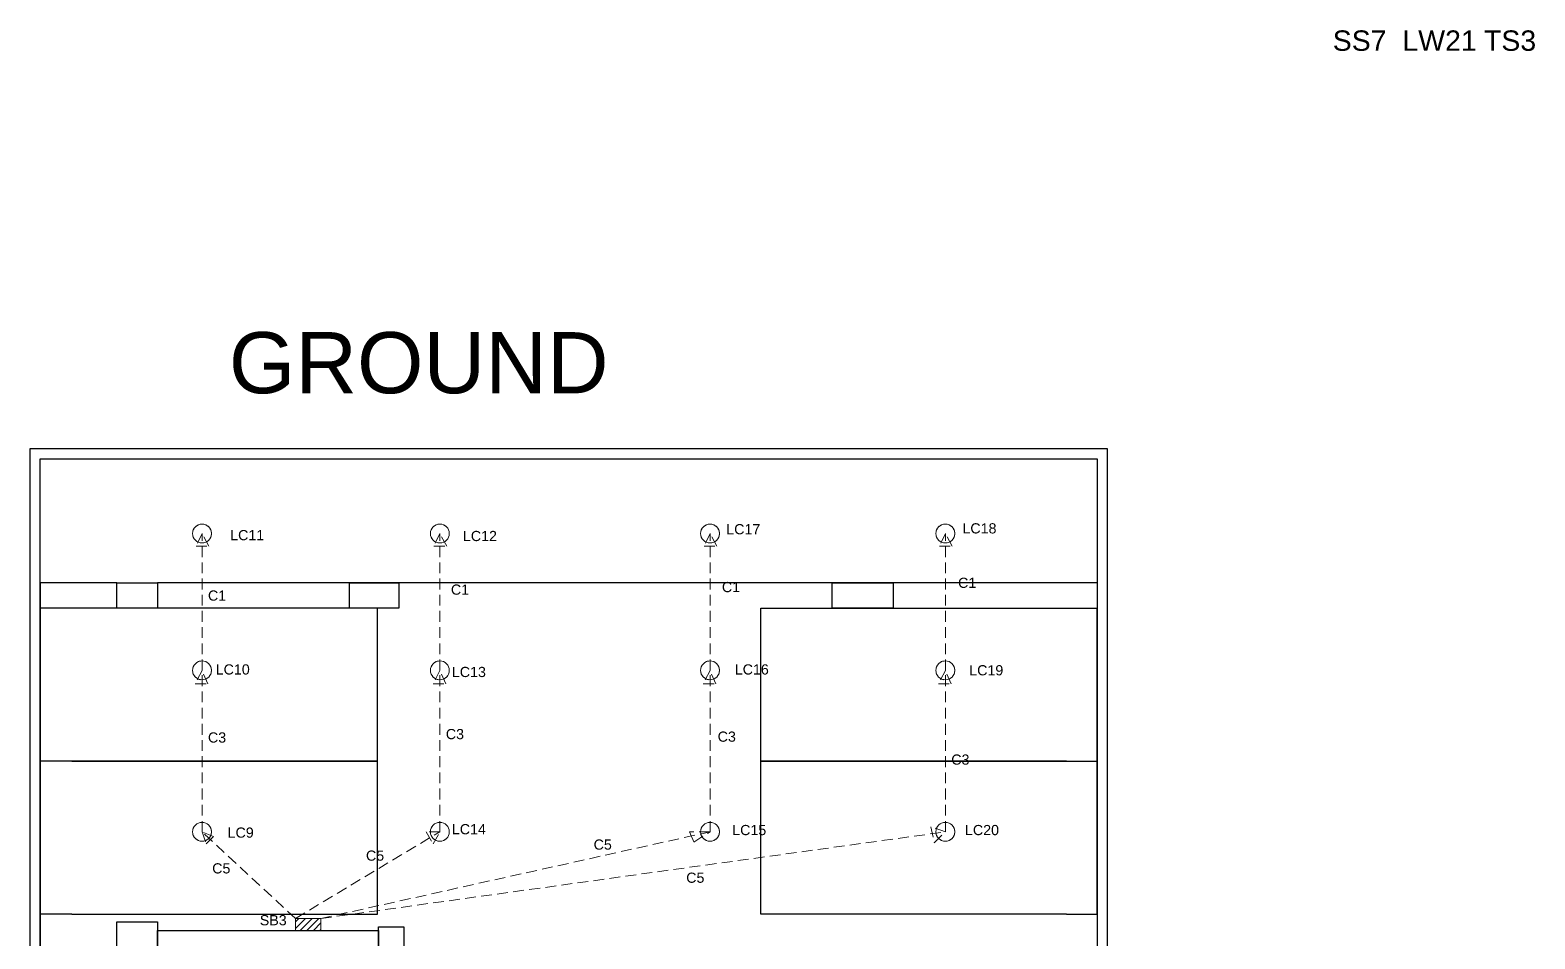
# Model space of a CAD drawing. Header units: inches. Extents: x 854 to 9021, y 140 to 10575.
# Drawn here: x 1140 to 2026, y 2426 to 2960 of the extents above; entities that cross this region are included whole.
import ezdxf

# ---------------------------------------------------------------- set-up
doc = ezdxf.new("R2010")
doc.units = ezdxf.units.IN
doc.header["$MEASUREMENT"] = 0
doc.linetypes.add('DASHED2', pattern=[9.525, 6.35, -3.175])
for name, color, linetype, lineweight in [('1.Boundary & Pillar', 10, 'Continuous', 30), ('2.Parking Lines', 250, 'Continuous', 30), ('5.Fittings & Fixtures', 4, 'Continuous', 15), ('5.Fittings and Fixtures - Labels', 4, 'Continuous', 15), ('5.Switchboards', 210, 'Continuous', 9), ('5.Switchboards - Labels', 210, 'Continuous', 9), ('6.Circuits', 250, 'Continuous', 15), ('6.Text', 255, 'Continuous', 15), ('7.(Hidden) Board to Fixtures', 3, 'DASHED2', 20)]:
    doc.layers.add(name, color=color, linetype=linetype, lineweight=lineweight)
doc.layers.add('2.Walls - Stairwell', color=250, linetype='Continuous')
doc.styles.add('Text 1', font='arial.ttf', dxfattribs={"height": 6})

# ---------------------------------------------------------------- blocks, each defined once
blk = doc.blocks.new('col')
at = {"layer": '1.Boundary & Pillar', "linetype": 'Continuous'}
for points in [[(-433, 678), (-433, 663), (-457, 663), (-457, 678)], [(-291, 678), (-291, 663), (-320, 663), (-320, 678)], [(0, 678), (0, 663), (-36, 663), (-36, 678)], [(-433, 478.5), (-433, 463.5), (-457, 463.5), (-457, 478.5)], [(-303, 475.5), (-288, 475.5), (-288, 439.6), (-303, 439.6)], [(0, 451.6), (0, 436.6), (-36, 436.6), (-36, 451.6)], [(-433, 331.19), (-433, 316.19), (-457, 316.19), (-457, 331.19)], [(-288, 307.19), (-303, 307.19), (-303, 331.19), (-288, 331.19)], [(-433, 255.5), (-433, 240.5), (-457, 240.5), (-457, 255.5)], [(-288, 255.5), (-288, 240.5), (-317, 240.5), (-317, 255.5)], [(0, 210.75), (0, 195.75), (-36, 195.75), (-36, 210.75)], [(-433, 15), (-433, 0), (-457, 0), (-457, 15)], [(-288, 15), (-288, 0), (-317, 0), (-317, 15)], [(0, 15), (0, 0), (-36, 0), (-36, 15)]]:
    blk.add_lwpolyline(points, close=True, dxfattribs=at)
blk = doc.blocks.new('Light_CeilingK')
at = {"layer": '5.Fittings & Fixtures'}
blk.add_circle((0, 0), 5.55, dxfattribs=at)
blk = doc.blocks.new('Switchboard')
at = {"layer": '5.Switchboards'}
h = blk.add_hatch(dxfattribs=at)
h.set_pattern_fill('ANSI31', color=256, scale=22)
h.paths.add_polyline_path([(2518, 710), (2518, 717), (2503, 717), (2503, 710)])
blk.add_lwpolyline([(2503, 717), (2518, 717), (2518, 710), (2503, 710)], close=True, dxfattribs=at)

msp = doc.modelspace()

# ---------------------------------------------------------------- linework, layer by layer
at = {"layer": '1.Boundary & Pillar', "linetype": 'Continuous'}
msp.add_lwpolyline([(1139.9966, 1681.0001), (1139.8166, 2714.0001), (1773.81388, 2714.0001), (1773.81388, 1681.0001)], dxfattribs=at)
msp.add_lwpolyline([(1145.8166, 2708.0001), (1767.81388, 2708.0001), (1767.81388, 1681.0001), (1145.8166, 1681.0001)], close=True, dxfattribs=at)
at = {"layer": '2.Parking Lines'}
for p, q in [((1164.31388, 2620.0001), (1145.8166, 2620.0001)), ((1749.81388, 2620.0001), (1767.81388, 2620.0001)), ((1767.81388, 2440.0001), (1767.81388, 2620.0001)), ((1164.31388, 2530.0001), (1145.8166, 2530.0001)), ((1749.81388, 2530.0001), (1767.81388, 2530.0001)), ((1164.31388, 2440.0001), (1145.8166, 2440.0001)), ((1749.81388, 2440.0001), (1767.81388, 2440.0001))]:
    msp.add_line(p, q, dxfattribs=at)
for points in [[(1190.81388, 2635.0001), (1145.8166, 2635.0001), (1145.8166, 2420.50556), (1190.81388, 2420.50556)], [(1767.81388, 2635.0001), (1214.81388, 2635.0001)], [(1164.31388, 2530.0001), (1344.31388, 2530.0001), (1344.31388, 2620.0001), (1164.31388, 2620.0001)], [(1749.81388, 2530.0001), (1569.81388, 2530.0001), (1569.81388, 2620.0001), (1749.81388, 2620.0001)], [(1164.31388, 2440.0001), (1344.31388, 2440.0001), (1344.31388, 2530.0001), (1164.31388, 2530.0001)], [(1749.81388, 2440.0001), (1569.81388, 2440.0001), (1569.81388, 2530.0001), (1749.81388, 2530.0001)]]:
    msp.add_lwpolyline(points, dxfattribs=at)
at = {"layer": '2.Walls - Stairwell', "linetype": 'Continuous'}
msp.add_lwpolyline([(1214.81388, 2430.50556), (1344.8166, 2430.50556), (1344.8166, 2420.50556), (1214.81388, 2420.50557)], close=True, dxfattribs=at)
at = {"layer": '7.(Hidden) Board to Fixtures'}
for p, q in [((1241, 2664.0001), (1237.5, 2656.5001)), ((1241, 2583.5001), (1241, 2664.0001)), ((1245, 2656.5001), (1241, 2664.0001)), ((1381, 2664.0001), (1377.5, 2656.5001)), ((1381, 2583.5001), (1381, 2664.0001)), ((1385, 2656.5001), (1381, 2664.0001)), ((1540, 2664.0001), (1536.5, 2656.5001)), ((1540, 2583.5001), (1540, 2664.0001)), ((1544, 2656.5001), (1540, 2664.0001)), ((1678.5, 2664.0001), (1675, 2656.5001)), ((1678.5, 2583.5001), (1678.5, 2664.0001)), ((1682.5, 2656.5001), (1678.5, 2664.0001)), ((1237.5, 2656.5001), (1245, 2656.5001)), ((1377.5, 2656.5001), (1385, 2656.5001)), ((1536.5, 2656.5001), (1544, 2656.5001)), ((1675, 2656.5001), (1682.5, 2656.5001)), ((1241, 2583.5001), (1237, 2575.5001)), ((1241, 2488.5001), (1241, 2583.5001)), ((1244.5, 2575.5001), (1241, 2583.5001)), ((1381, 2583.5001), (1377, 2575.5001)), ((1381, 2488.5001), (1381, 2583.5001)), ((1384.5, 2575.5001), (1381, 2583.5001)), ((1540, 2583.5001), (1536, 2575.5001)), ((1540, 2488.5001), (1540, 2583.5001)), ((1543.5, 2575.5001), (1540, 2583.5001)), ((1678.5, 2583.5001), (1674.5, 2575.5001)), ((1678.5, 2488.5001), (1678.5, 2583.5001)), ((1682, 2575.5001), (1678.5, 2583.5001)), ((1237, 2575.5001), (1244.5, 2575.5001)), ((1377, 2575.5001), (1384.5, 2575.5001)), ((1536, 2575.5001), (1543.5, 2575.5001)), ((1674.5, 2575.5001), (1682, 2575.5001)), ((1678.5, 2488.5001), (1670, 2491.5001)), ((1670, 2491.5001), (1672, 2482.0001)), ((1296.00272, 2437.5001), (1241, 2488.5001)), ((1241, 2488.5001), (1243.5, 2481.5001)), ((1247.75, 2485.7501), (1241, 2488.5001)), ((1243.5, 2481.5001), (1247.75, 2485.7501)), ((1296.00272, 2437.5001), (1381, 2488.5001)), ((1311.00272, 2437.5001), (1540, 2488.5001)), ((1311.00272, 2437.5001), (1678.5, 2488.5001)), ((1381, 2488.5001), (1373, 2488.5001)), ((1373, 2488.5001), (1377, 2481.5001)), ((1377, 2481.5001), (1381, 2488.5001)), ((1540, 2488.5001), (1528, 2488.5001)), ((1528, 2488.5001), (1530.5, 2482.5001)), ((1530.5, 2482.5001), (1540, 2488.5001)), ((1672, 2482.0001), (1678.5, 2488.5001))]:
    msp.add_line(p, q, dxfattribs=at)
for centre in [(1241, 2664.0001), (1381, 2664.0001), (1540, 2664.0001), (1678.5, 2664.0001), (1241, 2583.5001), (1381, 2583.5001), (1540, 2583.5001), (1678.5, 2583.5001), (1241, 2488.5001), (1381, 2488.5001), (1540, 2488.5001), (1678.5, 2488.5001)]:
    msp.add_circle(centre, 5.55344, dxfattribs=at)

# ---------------------------------------------------------------- block references
at = {"layer": '1.Boundary & Pillar', "linetype": 'Continuous'}
msp.add_blockref('col', (1647.81388, 1957.00184), dxfattribs=at)
at = {"layer": '5.Fittings & Fixtures'}
for p in [(1241, 2664.0001), (1381, 2664.0001), (1540, 2664.0001), (1678.5, 2664.0001), (1241, 2583.5001), (1381, 2583.5001), (1540, 2583.5001), (1678.5, 2583.5001), (1241, 2488.5001), (1381, 2488.5001), (1540, 2488.5001), (1678.5, 2488.5001)]:
    msp.add_blockref('Light_CeilingK', p, dxfattribs=at)
at = {"layer": '5.Switchboards'}
msp.add_blockref('Switchboard', (-1206.99728, 1720.5001), dxfattribs=at)

# ---------------------------------------------------------------- texts
at = {"layer": '5.Fittings and Fixtures - Labels', "char_height": 6, "attachment_point": 1, "style": 'Text 1'}
for s, width, heights, insert in [('{\\fArial Baltic|b0|i0|c186|p34;LC}11', 17.5, [0], (1257.56426, 2666.04225)), ('{\\fArial Baltic|b0|i0|c186|p34;LC}17', 17.5, [0], (1549.56426, 2669.54225)), ('{\\fArial Baltic|b0|i0|c186|p34;LC}18', 17.5, [0], (1688.56426, 2670.04225)), ('{\\fArial Baltic|b0|i0|c186|p34;LC}12', 17.5, [0], (1394.56426, 2665.54225)), ('{\\fArial Baltic|b0|i0|c186|p34;LC}10', 17.5, [0], (1249.06426, 2587.04225)), ('{\\fArial Baltic|b0|i0|c186|p34;LC}16', 17.5, [0], (1554.56426, 2587.04225)), ('{\\fArial Baltic|b0|i0|c186|p34;LC}19', 17.5, [0], (1692.56426, 2586.54225)), ('{\\fArial Baltic|b0|i0|c186|p34;LC}13', 17.5, [0], (1388.06426, 2585.54225)), ('{\\fArial Baltic|b0|i0|c186|p34;LC}9', 18.3071445, [7.81743], (1256.06426, 2491.04225)), ('{\\fArial Baltic|b0|i0|c186|p34;LC14}', 17.5, [0], (1388.06426, 2493.04225)), ('{\\fArial Baltic|b0|i0|c186|p34;LC}15', 17.5, [0], (1553.06426, 2492.54225)), ('{\\fArial Baltic|b0|i0|c186|p34;LC}20', 17.5, [0], (1690.06426, 2492.54225))]:
    msp.add_mtext_dynamic_manual_height_columns(s, width=width, gutter_width=60, heights=heights, dxfattribs=dict(at, insert=insert))
at = {"layer": '5.Switchboards - Labels', "insert": (1275, 2439.5001), "char_height": 6, "attachment_point": 1, "style": 'Text 1'}
msp.add_mtext_dynamic_manual_height_columns('{\\fArial Baltic|b0|i0|c186|p34;SB}3', width=17.5, gutter_width=60, heights=[0], dxfattribs=at)
at = {"layer": '6.Circuits', "char_height": 12, "attachment_point": 1, "style": 'Text 1'}
for s, width, insert in [('{\\fArial Baltic|b0|i0|c186|p34;SS}7', 17.2573897, (1906.5, 2960)), ('{\\fArial Baltic|b0|i0|c186|p34;LW}21', 14.5, (1947.5, 2960)), ('TS3', 14.5, (1995.5, 2960))]:
    msp.add_mtext_dynamic_manual_height_columns(s, width=width, gutter_width=30, heights=[0], dxfattribs=dict(at, insert=insert))
at = {"layer": '6.Text', "insert": (1256.81932, 2782.5001), "char_height": 36, "attachment_point": 1, "style": 'Text 1'}
msp.add_mtext_dynamic_manual_height_columns('GROUND', width=390.3878715, gutter_width=60, heights=[46.2634], dxfattribs=at)
at = {"layer": '7.(Hidden) Board to Fixtures', "char_height": 6, "attachment_point": 1, "style": 'Text 1'}
for s, insert in [('{\\fArial Baltic|b0|i0|c186|p34;C1}', (1244.5, 2630.5001)), ('{\\fArial Baltic|b0|i0|c186|p34;C1}', (1387.5, 2634.0001)), ('{\\fArial Baltic|b0|i0|c186|p34;C1}', (1547, 2635.5001)), ('{\\fArial Baltic|b0|i0|c186|p34;C1}', (1686, 2638.0001)), ('{\\fArial Baltic|b0|i0|c186|p34;C}3', (1244.5, 2547.0001)), ('{\\fArial Baltic|b0|i0|c186|p34;C}3', (1384.5, 2549.0001)), ('{\\fArial Baltic|b0|i0|c186|p34;C}3', (1544.5, 2547.5001)), ('{\\fArial Baltic|b0|i0|c186|p34;C}3', (1682, 2534.0001)), ('{\\fArial Baltic|b0|i0|c186|p34;C}5', (1471.5, 2484.0001)), ('{\\fArial Baltic|b0|i0|c186|p34;C}5', (1337.5, 2477.5001)), ('{\\fArial Baltic|b0|i0|c186|p34;C}5', (1247, 2470.0001)), ('{\\fArial Baltic|b0|i0|c186|p34;C}5', (1526, 2464.5001))]:
    msp.add_mtext_dynamic_manual_height_columns(s, width=10, gutter_width=60, heights=[0], dxfattribs=dict(at, insert=insert))

doc.saveas('drawing.dxf')
